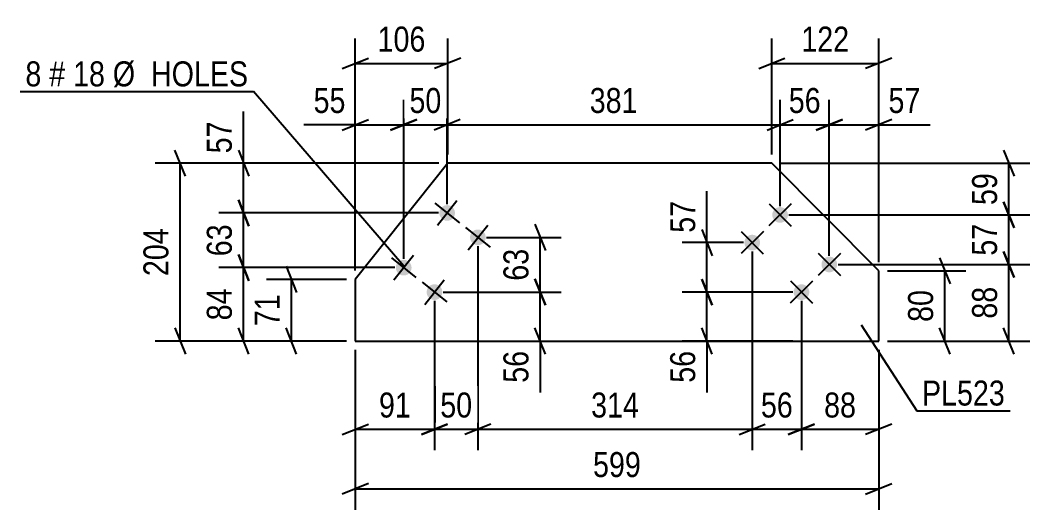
# Model space of a CAD drawing. Header units: millimetres. Extents: x 0 to 841, y 0 to 594.
# Drawn here: x 262 to 377.6, y 128.6 to 184.7 of the extents above; entities that cross this region are included whole.
import ezdxf

# ---------------------------------------------------------------- set-up
doc = ezdxf.new("R2010")
doc.units = ezdxf.units.MM
doc.styles.add('Arial Narrow', font='ARIALN.TTF', dxfattribs={"height": 0.2})

# ---------------------------------------------------------------- blocks, each defined once
blk = doc.blocks.new('Bolt-570349097-23186 - 23183')
at = {"linetype": 'Continuous'}
for points in [[(348.38, 161.78), (348.26, 161.93), (348.18, 162.1), (348.13, 162.28), (348.12, 162.47), (348.15, 162.65), (348.22, 162.83), (348.32, 162.98), (348.45, 163.12), (348.61, 163.22), (348.79, 163.29), (348.97, 163.31), (349.16, 163.3), (349.34, 163.25), (349.51, 163.17), (349.66, 163.05), (349.77, 162.9), (349.86, 162.74), (349.91, 162.55), (349.92, 162.37), (349.89, 162.18), (349.82, 162), (349.72, 161.85), (349.58, 161.71), (349.42, 161.61), (349.25, 161.55), (349.06, 161.52), (348.87, 161.53), (348.69, 161.58), (348.53, 161.66)], [(345.19, 158.61), (345.07, 158.76), (344.98, 158.93), (344.94, 159.11), (344.93, 159.3), (344.96, 159.48), (345.02, 159.66), (345.13, 159.81), (345.26, 159.95), (345.42, 160.05), (345.6, 160.12), (345.78, 160.14), (345.97, 160.13), (346.15, 160.08), (346.32, 160), (346.46, 159.88), (346.58, 159.73), (346.67, 159.56), (346.71, 159.38), (346.72, 159.19), (346.69, 159.01), (346.63, 158.83), (346.52, 158.68), (346.39, 158.54), (346.23, 158.44), (346.05, 158.37), (345.87, 158.35), (345.68, 158.36), (345.5, 158.41), (345.33, 158.49)], [(354.02, 156.1), (353.9, 156.25), (353.81, 156.42), (353.77, 156.6), (353.76, 156.79), (353.79, 156.97), (353.85, 157.15), (353.96, 157.31), (354.09, 157.44), (354.25, 157.54), (354.43, 157.61), (354.61, 157.64), (354.8, 157.63), (354.98, 157.58), (355.15, 157.49), (355.29, 157.37), (355.41, 157.23), (355.5, 157.06), (355.54, 156.88), (355.55, 156.69), (355.52, 156.5), (355.46, 156.33), (355.35, 156.17), (355.22, 156.04), (355.06, 155.94), (354.88, 155.87), (354.7, 155.84), (354.51, 155.85), (354.33, 155.9), (354.16, 155.99)], [(350.82, 152.93), (350.7, 153.08), (350.62, 153.25), (350.57, 153.43), (350.56, 153.62), (350.59, 153.8), (350.66, 153.98), (350.76, 154.14), (350.9, 154.27), (351.06, 154.37), (351.23, 154.44), (351.42, 154.47), (351.61, 154.46), (351.79, 154.41), (351.95, 154.32), (352.1, 154.2), (352.22, 154.06), (352.3, 153.89), (352.35, 153.71), (352.36, 153.52), (352.33, 153.33), (352.26, 153.16), (352.16, 153), (352.03, 152.87), (351.87, 152.76), (351.69, 152.7), (351.51, 152.67), (351.32, 152.68), (351.14, 152.73), (350.97, 152.81)]]:
    blk.add_hatch(color=1, dxfattribs=at).paths.add_polyline_path(points)
at = {"color": 1, "linetype": 'Continuous'}
for p, q in [((350.3, 163.68), (347.74, 161.15)), ((347.75, 163.69), (350.29, 161.14)), ((347.1, 160.51), (344.55, 157.98)), ((344.56, 160.52), (347.09, 157.97)), ((355.93, 158.01), (353.38, 155.47)), ((353.39, 158.02), (355.92, 155.46)), ((352.74, 154.84), (350.18, 152.3)), ((350.19, 154.85), (352.73, 152.29))]:
    blk.add_line(p, q, dxfattribs=at)
blk = doc.blocks.new('Part-570349097-23184 - 23183')
at = {"color": 2, "linetype": 'Continuous'}
for p, q in [((310.94, 168.34), (300.36, 155.03)), ((348.07, 168.34), (310.94, 168.34)), ((360.31, 156.01), (348.07, 168.34)), ((300.36, 155.03), (300.36, 147.97)), ((360.31, 147.97), (360.31, 156.01)), ((300.36, 147.97), (360.31, 147.97))]:
    blk.add_line(p, q, dxfattribs=at)
blk = doc.blocks.new('Bolt-570349097-23185 - 23183')
at = {"linetype": 'Continuous'}
for points in [[(311.44, 163.34, -1), (310.32, 161.94, -1)], [(314.96, 160.55, -1), (313.84, 159.14, -1)], [(306.46, 157.08, -1), (305.34, 155.67, -1)], [(309.99, 154.28, -1), (308.87, 152.87, -1)]]:
    blk.add_hatch(color=1, dxfattribs=at).paths.add_polyline_path(points)
at = {"color": 1, "linetype": 'Continuous'}
for p, q in [((309.47, 163.76), (312.29, 161.52)), ((309.76, 161.23), (312, 164.05)), ((312.99, 160.96), (315.81, 158.72)), ((313.28, 158.43), (315.52, 161.25)), ((304.49, 157.5), (307.31, 155.26)), ((304.78, 154.97), (307.02, 157.79)), ((308.31, 152.17), (310.55, 154.99)), ((308.02, 154.7), (310.84, 152.46))]:
    blk.add_line(p, q, dxfattribs=at)
blk = doc.blocks.new('StraightDimension-570349097-26166 - 23183')
at = {"color": 7, "linetype": 'Continuous'}
for p, q in [((374.62, 158.24), (375.82, 155.24)), ((355.65, 156.74), (377.62, 156.74)), ((375.22, 147.97), (375.22, 156.74)), ((375.82, 146.47), (374.62, 149.47)), ((361.31, 147.97), (377.62, 147.97))]:
    blk.add_line(p, q, dxfattribs=at)
at = {"color": 0}
blk.add_wipeout([(374.47, 154.78), (370.27, 154.78), (370.27, 149.93), (374.47, 149.93)], dxfattribs=at)
at = {"color": 3, "style": 'Arial Narrow'}
blk.add_text('88', height=2.863, rotation=90.0002, dxfattribs=at).set_placement((373.87, 150.53))
blk = doc.blocks.new('StraightDimension-570349097-26373 - 23183')
at = {"color": 7, "linetype": 'Continuous'}
for p, q in [((345.82, 158.24), (345.82, 135.46)), ((351.46, 152.57), (351.46, 135.46)), ((344.32, 137.26), (347.32, 138.46)), ((345.82, 137.86), (351.46, 137.86)), ((352.96, 138.46), (349.96, 137.26))]:
    blk.add_line(p, q, dxfattribs=at)
at = {"color": 0}
blk.add_wipeout([(351.07, 138.61), (351.07, 142.81), (346.22, 142.81), (346.22, 138.61)], dxfattribs=at)
at = {"color": 3, "style": 'Arial Narrow'}
blk.add_text('56', height=2.863, dxfattribs=at).set_placement((346.82, 139.21))
blk = doc.blocks.new('StraightDimension-570349097-26531 - 23183')
at = {"color": 7, "linetype": 'Continuous'}
for p, q in [((320.94, 161.34), (322.14, 158.34)), ((315.4, 159.84), (323.94, 159.84)), ((321.54, 153.58), (321.54, 159.84)), ((322.14, 152.08), (320.94, 155.08)), ((310.43, 153.58), (323.94, 153.58))]:
    blk.add_line(p, q, dxfattribs=at)
at = {"color": 0}
blk.add_wipeout([(320.79, 159.14), (316.59, 159.14), (316.59, 154.28), (320.79, 154.28)], dxfattribs=at)
at = {"color": 3, "style": 'Arial Narrow'}
blk.add_text('63', height=2.863, rotation=90.0002, dxfattribs=at).set_placement((320.19, 154.88))
blk = doc.blocks.new('StraightDimension-570349097-26325 - 23183')
at = {"color": 7, "linetype": 'Continuous'}
for p, q in [((300.36, 156.03), (300.36, 175.59)), ((305.9, 157.38), (305.9, 175.59)), ((300.36, 172.74), (294.46, 172.74)), ((300.36, 172.74), (294.46, 172.74)), ((298.86, 172.14), (301.86, 173.34)), ((300.36, 172.74), (305.9, 172.74)), ((307.4, 173.34), (304.4, 172.14))]:
    blk.add_line(p, q, dxfattribs=at)
at = {"color": 0}
blk.add_wipeout([(299.84, 173.49), (299.84, 177.69), (294.98, 177.69), (294.98, 173.49)], dxfattribs=at)
at = {"color": 3, "style": 'Arial Narrow'}
blk.add_text('55', height=2.863, dxfattribs=at).set_placement((295.58, 174.09))
blk = doc.blocks.new('StraightDimension-570349097-23820 - 23183')
at = {"color": 7, "linetype": 'Continuous'}
for p, q in [((300.36, 146.97), (300.36, 128.64)), ((360.31, 146.97), (360.31, 128.64)), ((301.86, 131.64), (298.86, 130.44)), ((300.36, 131.04), (360.31, 131.04)), ((358.81, 130.44), (361.81, 131.64))]:
    blk.add_line(p, q, dxfattribs=at)
at = {"color": 0}
blk.add_wipeout([(333.68, 131.79), (333.68, 135.99), (326.99, 135.99), (326.99, 131.79)], dxfattribs=at)
at = {"color": 3, "style": 'Arial Narrow'}
blk.add_text('599', height=2.863, dxfattribs=at).set_placement((327.59, 132.39))
blk = doc.blocks.new('StraightDimension-570349097-23824 - 23183')
at = {"color": 7, "linetype": 'Continuous'}
for p, q in [((367.29, 157.51), (368.49, 154.51)), ((361.31, 156.01), (370.29, 156.01)), ((367.89, 147.97), (367.89, 156.01)), ((368.49, 146.47), (367.29, 149.47)), ((361.31, 147.97), (370.29, 147.97))]:
    blk.add_line(p, q, dxfattribs=at)
at = {"color": 0}
blk.add_wipeout([(367.14, 154.42), (362.94, 154.42), (362.94, 149.56), (367.14, 149.56)], dxfattribs=at)
at = {"color": 3, "style": 'Arial Narrow'}
blk.add_text('80', height=2.863, rotation=90.0002, dxfattribs=at).set_placement((366.54, 150.16))
blk = doc.blocks.new('StraightDimension-570349097-26372 - 23183')
at = {"color": 7, "linetype": 'Continuous'}
for p, q in [((351.46, 152.57), (351.46, 135.46)), ((360.31, 146.97), (360.31, 135.46)), ((349.96, 137.26), (352.96, 138.46)), ((351.46, 137.86), (360.31, 137.86)), ((361.81, 138.46), (358.81, 137.26))]:
    blk.add_line(p, q, dxfattribs=at)
at = {"color": 0}
blk.add_wipeout([(358.31, 138.61), (358.31, 142.81), (353.46, 142.81), (353.46, 138.61)], dxfattribs=at)
at = {"color": 3, "style": 'Arial Narrow'}
blk.add_text('88', height=2.863, dxfattribs=at).set_placement((354.06, 139.21))
blk = doc.blocks.new('StraightDimension-570349097-23830 - 23183')
at = {"color": 7, "linetype": 'Continuous'}
for p, q in [((292.44, 156.53), (293.64, 153.53)), ((299.36, 155.03), (290.19, 155.03)), ((293.04, 147.97), (293.04, 155.03)), ((293.64, 146.47), (292.44, 149.47)), ((299.36, 147.97), (290.19, 147.97))]:
    blk.add_line(p, q, dxfattribs=at)
at = {"color": 0}
blk.add_wipeout([(292.29, 153.93), (288.09, 153.93), (288.09, 149.07), (292.29, 149.07)], dxfattribs=at)
at = {"color": 3, "style": 'Arial Narrow'}
blk.add_text('71', height=2.863, rotation=90.0002, dxfattribs=at).set_placement((291.69, 149.67))
blk = doc.blocks.new('StraightDimension-570349097-26322 - 23183')
at = {"color": 7, "linetype": 'Continuous'}
for p, q in [((349.02, 163.42), (349.02, 175.59)), ((354.65, 157.74), (354.65, 175.59)), ((347.52, 172.14), (350.52, 173.34)), ((349.02, 172.74), (354.65, 172.74)), ((356.15, 173.34), (353.15, 172.14))]:
    blk.add_line(p, q, dxfattribs=at)
at = {"color": 0}
blk.add_wipeout([(354.26, 173.49), (354.26, 177.69), (349.41, 177.69), (349.41, 173.49)], dxfattribs=at)
at = {"color": 3, "style": 'Arial Narrow'}
blk.add_text('56', height=2.863, dxfattribs=at).set_placement((350.01, 174.09))
blk = doc.blocks.new('StraightDimension-570349097-23903 - 23183')
at = {"color": 7, "linetype": 'Continuous'}
for p, q in [((280.9, 166.84), (279.7, 169.84)), ((309.94, 168.34), (277.45, 168.34)), ((280.3, 147.97), (280.3, 168.34)), ((279.7, 149.47), (280.9, 146.47)), ((299.36, 147.97), (277.45, 147.97))]:
    blk.add_line(p, q, dxfattribs=at)
at = {"color": 0}
blk.add_wipeout([(279.55, 161.5), (275.35, 161.5), (275.35, 154.81), (279.55, 154.81)], dxfattribs=at)
at = {"color": 3, "style": 'Arial Narrow'}
blk.add_text('204', height=2.863, rotation=90.0002, dxfattribs=at).set_placement((278.95, 155.41))
blk = doc.blocks.new('StraightDimension-570349097-26141 - 23183')
at = {"color": 7, "linetype": 'Continuous'}
for p, q in [((287.56, 168.34), (287.56, 174.25)), ((287.56, 168.34), (287.56, 174.25)), ((286.96, 169.84), (288.16, 166.84)), ((309.94, 168.34), (284.71, 168.34)), ((287.56, 162.64), (287.56, 168.34)), ((288.16, 161.14), (286.96, 164.14)), ((309.88, 162.64), (284.71, 162.64))]:
    blk.add_line(p, q, dxfattribs=at)
at = {"color": 0}
blk.add_wipeout([(286.81, 173.72), (282.61, 173.72), (282.61, 168.87), (286.81, 168.87)], dxfattribs=at)
at = {"color": 3, "style": 'Arial Narrow'}
blk.add_text('57', height=2.863, rotation=90.0002, dxfattribs=at).set_placement((286.21, 169.47))
blk = doc.blocks.new('StraightDimension-570349097-26142 - 23183')
at = {"color": 7, "linetype": 'Continuous'}
for p, q in [((286.96, 164.14), (288.16, 161.14)), ((309.88, 162.64), (284.71, 162.64)), ((287.56, 156.38), (287.56, 162.64)), ((288.16, 154.88), (286.96, 157.88)), ((304.9, 156.38), (284.71, 156.38))]:
    blk.add_line(p, q, dxfattribs=at)
at = {"color": 0}
blk.add_wipeout([(286.81, 161.94), (282.61, 161.94), (282.61, 157.08), (286.81, 157.08)], dxfattribs=at)
at = {"color": 3, "style": 'Arial Narrow'}
blk.add_text('63', height=2.863, rotation=90.0002, dxfattribs=at).set_placement((286.21, 157.68))
blk = doc.blocks.new('StraightDimension-570349097-26143 - 23183')
at = {"color": 7, "linetype": 'Continuous'}
for p, q in [((286.96, 157.88), (288.16, 154.88)), ((304.9, 156.38), (284.71, 156.38)), ((287.56, 147.97), (287.56, 156.38)), ((288.16, 146.47), (286.96, 149.47)), ((299.36, 147.97), (284.71, 147.97))]:
    blk.add_line(p, q, dxfattribs=at)
at = {"color": 0}
blk.add_wipeout([(286.81, 154.6), (282.61, 154.6), (282.61, 149.74), (286.81, 149.74)], dxfattribs=at)
at = {"color": 3, "style": 'Arial Narrow'}
blk.add_text('84', height=2.863, rotation=90.0002, dxfattribs=at).set_placement((286.21, 150.34))
blk = doc.blocks.new('StraightDimension-570349097-26164 - 23183')
at = {"color": 7, "linetype": 'Continuous'}
for p, q in [((374.62, 169.84), (375.82, 166.84)), ((349.07, 168.34), (377.62, 168.34)), ((375.22, 162.42), (375.22, 168.34)), ((375.82, 160.92), (374.62, 163.92)), ((350.02, 162.42), (377.62, 162.42))]:
    blk.add_line(p, q, dxfattribs=at)
at = {"color": 0}
blk.add_wipeout([(374.47, 167.81), (370.27, 167.81), (370.27, 162.95), (374.47, 162.95)], dxfattribs=at)
at = {"color": 3, "style": 'Arial Narrow'}
blk.add_text('59', height=2.863, rotation=90.0002, dxfattribs=at).set_placement((373.87, 163.55))
blk = doc.blocks.new('StraightDimension-570349097-26165 - 23183')
at = {"color": 7, "linetype": 'Continuous'}
for p, q in [((374.62, 163.92), (375.82, 160.92)), ((350.02, 162.42), (377.62, 162.42)), ((375.22, 156.74), (375.22, 162.42)), ((375.82, 155.24), (374.62, 158.24)), ((355.65, 156.74), (377.62, 156.74))]:
    blk.add_line(p, q, dxfattribs=at)
at = {"color": 0}
blk.add_wipeout([(374.47, 162.01), (370.27, 162.01), (370.27, 157.15), (374.47, 157.15)], dxfattribs=at)
at = {"color": 3, "style": 'Arial Narrow'}
blk.add_text('57', height=2.863, rotation=90.0002, dxfattribs=at).set_placement((373.87, 157.75))
blk = doc.blocks.new('StraightDimension-570349097-26187 - 23183')
at = {"color": 7, "linetype": 'Continuous'}
for p, q in [((348.07, 169.34), (348.07, 182.62)), ((360.31, 157.01), (360.31, 182.62)), ((346.57, 179.17), (349.57, 180.37)), ((348.07, 179.77), (360.31, 179.77)), ((361.81, 180.37), (358.81, 179.17))]:
    blk.add_line(p, q, dxfattribs=at)
at = {"color": 0}
blk.add_wipeout([(357.53, 180.52), (357.53, 184.72), (350.85, 184.72), (350.85, 180.52)], dxfattribs=at)
at = {"color": 3, "style": 'Arial Narrow'}
blk.add_text('122', height=2.863, dxfattribs=at).set_placement((351.45, 181.12))
blk = doc.blocks.new('StraightDimension-570349097-26374 - 23183')
at = {"color": 7, "linetype": 'Continuous'}
for p, q in [((314.4, 158.84), (314.4, 135.46)), ((345.82, 158.24), (345.82, 135.46)), ((315.9, 138.46), (312.9, 137.26)), ((314.4, 137.86), (345.82, 137.86)), ((344.32, 137.26), (347.32, 138.46))]:
    blk.add_line(p, q, dxfattribs=at)
at = {"color": 0}
blk.add_wipeout([(333.46, 138.61), (333.46, 142.81), (326.77, 142.81), (326.77, 138.61)], dxfattribs=at)
at = {"color": 3, "style": 'Arial Narrow'}
blk.add_text('314', height=2.863, dxfattribs=at).set_placement((327.37, 139.21))
blk = doc.blocks.new('StraightDimension-570349097-26189 - 23183')
at = {"color": 7, "linetype": 'Continuous'}
for p, q in [((300.36, 156.03), (300.36, 182.62)), ((310.94, 169.34), (310.94, 182.62)), ((298.86, 179.17), (301.86, 180.37)), ((300.36, 179.77), (310.94, 179.77)), ((312.44, 180.37), (309.44, 179.17))]:
    blk.add_line(p, q, dxfattribs=at)
at = {"color": 0}
blk.add_wipeout([(308.99, 180.52), (308.99, 184.72), (302.31, 184.72), (302.31, 180.52)], dxfattribs=at)
at = {"color": 3, "style": 'Arial Narrow'}
blk.add_text('106', height=2.863, dxfattribs=at).set_placement((302.91, 181.12))
blk = doc.blocks.new('StraightDimension-570349097-26321 - 23183')
at = {"color": 7, "linetype": 'Continuous'}
for p, q in [((354.65, 157.74), (354.65, 175.59)), ((360.31, 157.01), (360.31, 175.59)), ((353.15, 172.14), (356.15, 173.34)), ((354.65, 172.74), (360.31, 172.74)), ((361.81, 173.34), (358.81, 172.14)), ((360.31, 172.74), (366.22, 172.74)), ((360.31, 172.74), (366.22, 172.74))]:
    blk.add_line(p, q, dxfattribs=at)
at = {"color": 0}
blk.add_wipeout([(365.69, 173.49), (365.69, 177.69), (360.83, 177.69), (360.83, 173.49)], dxfattribs=at)
at = {"color": 3, "style": 'Arial Narrow'}
blk.add_text('57', height=2.863, dxfattribs=at).set_placement((361.43, 174.09))
blk = doc.blocks.new('StraightDimension-570349097-26323 - 23183')
at = {"color": 7, "linetype": 'Continuous'}
for p, q in [((310.88, 163.64), (310.88, 175.59)), ((349.02, 163.42), (349.02, 175.59)), ((312.38, 173.34), (309.38, 172.14)), ((310.88, 172.74), (349.02, 172.74)), ((347.52, 172.14), (350.52, 173.34))]:
    blk.add_line(p, q, dxfattribs=at)
at = {"color": 0}
blk.add_wipeout([(333.29, 173.49), (333.29, 177.69), (326.61, 177.69), (326.61, 173.49)], dxfattribs=at)
at = {"color": 3, "style": 'Arial Narrow'}
blk.add_text('381', height=2.863, dxfattribs=at).set_placement((327.21, 174.09))
blk = doc.blocks.new('StraightDimension-570349097-26324 - 23183')
at = {"color": 7, "linetype": 'Continuous'}
for p, q in [((305.9, 157.38), (305.9, 175.59)), ((310.88, 163.64), (310.88, 175.59)), ((304.4, 172.14), (307.4, 173.34)), ((305.9, 172.74), (310.88, 172.74)), ((312.38, 173.34), (309.38, 172.14))]:
    blk.add_line(p, q, dxfattribs=at)
at = {"color": 0}
blk.add_wipeout([(310.82, 173.49), (310.82, 177.69), (305.96, 177.69), (305.96, 173.49)], dxfattribs=at)
at = {"color": 3, "style": 'Arial Narrow'}
blk.add_text('50', height=2.863, dxfattribs=at).set_placement((306.56, 174.09))
blk = doc.blocks.new('StraightDimension-570349097-26375 - 23183')
at = {"color": 7, "linetype": 'Continuous'}
for p, q in [((314.4, 158.84), (314.4, 135.46)), ((309.43, 152.58), (309.43, 135.46)), ((307.93, 137.26), (310.93, 138.46)), ((309.43, 137.86), (314.4, 137.86)), ((315.9, 138.46), (312.9, 137.26))]:
    blk.add_line(p, q, dxfattribs=at)
at = {"color": 0}
blk.add_wipeout([(314.34, 138.61), (314.34, 142.81), (309.49, 142.81), (309.49, 138.61)], dxfattribs=at)
at = {"color": 3, "style": 'Arial Narrow'}
blk.add_text('50', height=2.863, dxfattribs=at).set_placement((310.09, 139.21))
blk = doc.blocks.new('StraightDimension-570349097-26376 - 23183')
at = {"color": 7, "linetype": 'Continuous'}
for p, q in [((309.43, 152.58), (309.43, 135.46)), ((300.36, 146.97), (300.36, 135.46)), ((298.86, 137.26), (301.86, 138.46)), ((300.36, 137.86), (309.43, 137.86)), ((310.93, 138.46), (307.93, 137.26))]:
    blk.add_line(p, q, dxfattribs=at)
at = {"color": 0}
blk.add_wipeout([(307.32, 138.61), (307.32, 142.81), (302.47, 142.81), (302.47, 138.61)], dxfattribs=at)
at = {"color": 3, "style": 'Arial Narrow'}
blk.add_text('91', height=2.863, dxfattribs=at).set_placement((303.07, 139.21))
blk = doc.blocks.new('StraightDimension-570349097-26532 - 23183')
at = {"color": 7, "linetype": 'Continuous'}
for p, q in [((320.94, 155.08), (322.14, 152.08)), ((310.43, 153.58), (323.94, 153.58)), ((321.54, 147.97), (321.54, 153.58)), ((322.14, 146.47), (320.94, 149.47)), ((315.4, 147.97), (323.94, 147.97)), ((321.54, 147.97), (321.54, 142.06)), ((321.54, 147.97), (321.54, 142.06))]:
    blk.add_line(p, q, dxfattribs=at)
at = {"color": 0}
blk.add_wipeout([(320.79, 147.45), (316.59, 147.45), (316.59, 142.59), (320.79, 142.59)], dxfattribs=at)
at = {"color": 3, "style": 'Arial Narrow'}
blk.add_text('56', height=2.863, rotation=90.0002, dxfattribs=at).set_placement((320.19, 143.19))
blk = doc.blocks.new('StraightDimension-570349097-26555 - 23183')
at = {"color": 7, "linetype": 'Continuous'}
for p, q in [((340.64, 159.24), (340.64, 165.15)), ((340.64, 159.24), (340.64, 165.15)), ((340.04, 160.74), (341.24, 157.74)), ((344.82, 159.24), (337.79, 159.24)), ((340.64, 153.57), (340.64, 159.24)), ((341.24, 152.07), (340.04, 155.07)), ((350.46, 153.57), (337.79, 153.57))]:
    blk.add_line(p, q, dxfattribs=at)
at = {"color": 0}
blk.add_wipeout([(339.89, 164.63), (335.69, 164.63), (335.69, 159.77), (339.89, 159.77)], dxfattribs=at)
at = {"color": 3, "style": 'Arial Narrow'}
blk.add_text('57', height=2.863, rotation=90.0002, dxfattribs=at).set_placement((339.29, 160.37))
blk = doc.blocks.new('StraightDimension-570349097-26556 - 23183')
at = {"color": 7, "linetype": 'Continuous'}
for p, q in [((340.04, 155.07), (341.24, 152.07)), ((350.46, 153.57), (337.79, 153.57)), ((340.64, 147.97), (340.64, 153.57)), ((341.24, 146.47), (340.04, 149.47)), ((350.46, 147.97), (337.79, 147.97)), ((340.64, 147.97), (340.64, 142.06)), ((340.64, 147.97), (340.64, 142.06))]:
    blk.add_line(p, q, dxfattribs=at)
at = {"color": 0}
blk.add_wipeout([(339.89, 147.45), (335.69, 147.45), (335.69, 142.59), (339.89, 142.59)], dxfattribs=at)
at = {"color": 3, "style": 'Arial Narrow'}
blk.add_text('56', height=2.863, rotation=90.0002, dxfattribs=at).set_placement((339.29, 143.19))
blk = doc.blocks.new('Mark-570349097-24088 - 23183')
at = {"color": 30, "linetype": 'Continuous'}
for p, q in [((358.29, 149.81), (364.67, 139.98)), ((364.67, 139.98), (375.38, 139.98))]:
    blk.add_line(p, q, dxfattribs=at)
at = {"color": 0}
blk.add_wipeout([(374.78, 140.58), (374.78, 143.58), (365.27, 143.58), (365.27, 140.58)], dxfattribs=at)
blk.add_wipeout([(374.78, 140.58), (374.78, 143.58), (365.27, 143.58), (365.27, 140.58)], dxfattribs=at)
at = {"color": 3, "style": 'Arial Narrow'}
blk.add_text('PL523', height=2.863, dxfattribs=at).set_placement((365.27, 140.58))
blk = doc.blocks.new('MarkSet-570349097-26426 - 23183')
at = {"color": 7, "linetype": 'Continuous'}
for p in [(261.97, 176.54), (305.9, 156.53)]:
    blk.add_line(p, (288.71, 176.54), dxfattribs=at)
at = {"color": 0}
for points in [[(264.4, 177.14), (264.4, 180.14), (262.57, 180.14), (262.57, 177.14)], [(267.13, 177.14), (267.13, 180.14), (265.3, 180.14), (265.3, 177.14)], [(271.68, 177.14), (271.68, 180.14), (268.03, 180.14), (268.03, 177.14)], [(288.11, 177.14), (288.11, 180.14), (272.58, 180.14), (272.58, 177.14)]]:
    blk.add_wipeout(points, dxfattribs=at)
for points in [[(264.4, 177.14), (264.4, 180.14), (262.57, 180.14), (262.57, 177.14)], [(267.13, 177.14), (267.13, 180.14), (265.3, 180.14), (265.3, 177.14)], [(271.68, 177.14), (271.68, 180.14), (268.03, 180.14), (268.03, 177.14)], [(288.11, 177.14), (288.11, 180.14), (272.58, 180.14), (272.58, 177.14)]]:
    blk.add_wipeout(points, dxfattribs=at)
at = {"color": 3, "style": 'Arial Narrow'}
for s, height, p in [('8', 2.86, (262.57, 177.14)), ('#', 2.86, (265.3, 177.14)), ('18', 2.863, (268.03, 177.14)), ('Ø  HOLES', 2.863, (272.58, 177.14))]:
    blk.add_text(s, height=height, dxfattribs=at).set_placement(p)

msp = doc.modelspace()

# ---------------------------------------------------------------- block references
for name in ['Part-570349097-23184 - 23183', 'Bolt-570349097-23185 - 23183', 'Bolt-570349097-23186 - 23183']:
    msp.add_blockref(name, (0, 0))

# ---------------------------------------------------------------- next in the draw order: block references
for name in ['StraightDimension-570349097-26325 - 23183', 'StraightDimension-570349097-26531 - 23183', 'StraightDimension-570349097-26373 - 23183', 'StraightDimension-570349097-26166 - 23183']:
    msp.add_blockref(name, (0, 0))

# ---------------------------------------------------------------- next in the draw order: block references
for name in ['StraightDimension-570349097-26322 - 23183', 'StraightDimension-570349097-23820 - 23183']:
    msp.add_blockref(name, (0, 0))

# ---------------------------------------------------------------- next in the draw order: block references
for name in ['StraightDimension-570349097-26164 - 23183', 'StraightDimension-570349097-23824 - 23183', 'StraightDimension-570349097-23830 - 23183']:
    msp.add_blockref(name, (0, 0))

# ---------------------------------------------------------------- next in the draw order: block references
for name in ['StraightDimension-570349097-23903 - 23183', 'StraightDimension-570349097-26165 - 23183', 'StraightDimension-570349097-26372 - 23183']:
    msp.add_blockref(name, (0, 0))

# ---------------------------------------------------------------- next in the draw order: block references
for name in ['StraightDimension-570349097-26187 - 23183', 'StraightDimension-570349097-26141 - 23183', 'Mark-570349097-24088 - 23183']:
    msp.add_blockref(name, (0, 0))

# ---------------------------------------------------------------- next in the draw order: block references
for name in ['StraightDimension-570349097-26321 - 23183', 'StraightDimension-570349097-26142 - 23183', 'StraightDimension-570349097-26374 - 23183']:
    msp.add_blockref(name, (0, 0))

# ---------------------------------------------------------------- next in the draw order: block references
msp.add_blockref('StraightDimension-570349097-26143 - 23183', (0, 0))

# ---------------------------------------------------------------- next in the draw order: block references
msp.add_blockref('StraightDimension-570349097-26189 - 23183', (0, 0))

# ---------------------------------------------------------------- next in the draw order: block references
msp.add_blockref('StraightDimension-570349097-26323 - 23183', (0, 0))

# ---------------------------------------------------------------- next in the draw order: block references
for name in ['StraightDimension-570349097-26324 - 23183', 'StraightDimension-570349097-26555 - 23183']:
    msp.add_blockref(name, (0, 0))

# ---------------------------------------------------------------- next in the draw order: block references
for name in ['MarkSet-570349097-26426 - 23183', 'StraightDimension-570349097-26375 - 23183', 'StraightDimension-570349097-26556 - 23183']:
    msp.add_blockref(name, (0, 0))

# ---------------------------------------------------------------- next in the draw order: block references
msp.add_blockref('StraightDimension-570349097-26376 - 23183', (0, 0))

# ---------------------------------------------------------------- next in the draw order: block references
msp.add_blockref('StraightDimension-570349097-26532 - 23183', (0, 0))

doc.saveas('drawing.dxf')
